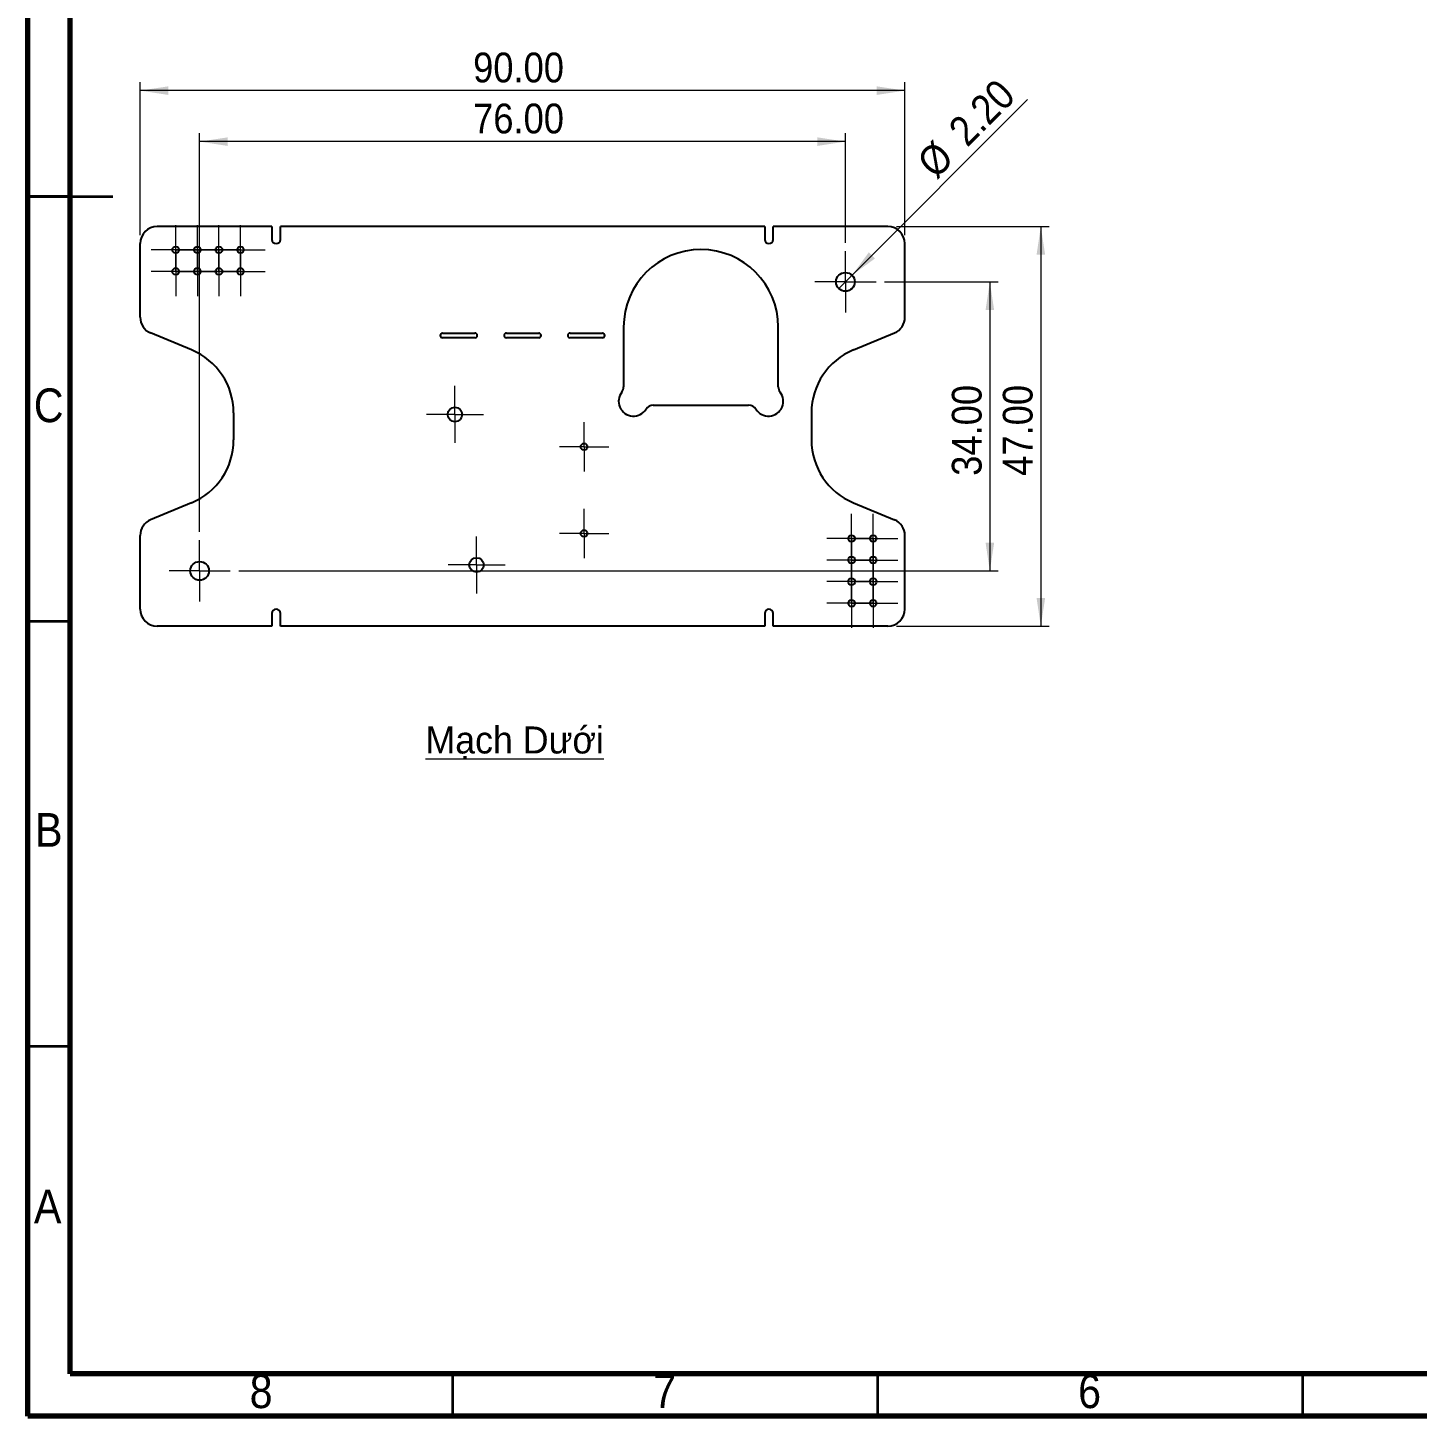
# Model space of a CAD drawing. Header units: millimetres. Extents: x 15 to 415, y 5 to 292.
# Drawn here: x 15 to 178.5, y 5 to 168.3 of the extents above; entities that cross this region are included whole.
import ezdxf

# ---------------------------------------------------------------- set-up
doc = ezdxf.new("R2010")
doc.units = ezdxf.units.MM
doc.linetypes.add('SLD-Solid', pattern=[0])
doc.styles.add('SLDTEXTSTYLE0', font='ARIAL.TTF', dxfattribs={"width": 0.948, "bigfont": 'bigfont'})
doc.styles.add('SLDTEXTSTYLE2', font='GOTHIC.TTF', dxfattribs={"width": 0.913})
doc.dimstyles.new('SLDDIMSTYLE0', dxfattribs={"dimtxt": 3.5, "dimasz": 3.302, "dimexe": 0, "dimexo": 0.0625, "dimgap": 0.875, "dimtad": 1, "dimrnd": 1e-09, "dimzin": 4, "dimdsep": 46, "dimtxsty": 'SLDTEXTSTYLE2', "dimsah": 1, "dimcen": 0.09, "dimadec": 0, "dimazin": 1, "dimtfac": 1, "dimtofl": 0, "dimtmove": 0, "dimatfit": 3, "dimfxl": 1, "dimfrac": 2, "dimtolj": 1, "dimtzin": 12, "dimarcsym": 0})
doc.dimstyles.new('SLDDIMSTYLE1', dxfattribs={"dimtxt": 3.5, "dimasz": 3.302, "dimexe": 0, "dimexo": 0.0625, "dimgap": 0.875, "dimtad": 1, "dimrnd": 1e-09, "dimzin": 4, "dimdsep": 46, "dimtxsty": 'SLDTEXTSTYLE2', "dimblk1": 'NONE', "dimsah": 1, "dimcen": 0, "dimadec": 0, "dimazin": 1, "dimtfac": 1, "dimtmove": 0, "dimatfit": 3, "dimldrblk": 'NONE', "dimfxl": 1, "dimfrac": 2, "dimtolj": 1, "dimtzin": 12, "dimarcsym": 0})

# ---------------------------------------------------------------- blocks, each defined once
blk = doc.blocks.new('_D_2')
at = {"color": 7, "linetype": 'SLD-Solid', "lineweight": 18}
for p, q in [((28.22, 143.96), (28.22, 161.96)), ((118.22, 143.96), (118.22, 161.96)), ((118.22, 160.96), (28.22, 160.96))]:
    blk.add_line(p, q, dxfattribs=at)
for points in [[(28.22, 160.96), (31.53, 160.45), (31.53, 161.46)], [(118.22, 160.96), (114.92, 161.46), (114.92, 160.45)]]:
    blk.add_solid(points, dxfattribs=at)
at = {"color": 7, "linetype": 'SLD-Solid', "lineweight": 18, "insert": (67.41, 165.43), "char_height": 3.5, "attachment_point": 1, "style": 'SLDTEXTSTYLE2'}
blk.add_mtext('90.00', dxfattribs=at)
blk = doc.blocks.new('_D_3')
at = {"color": 7, "linetype": 'SLD-Solid', "lineweight": 18}
for p, q in [((117.22, 144.96), (135.22, 144.96)), ((134.22, 144.96), (134.22, 97.96)), ((117.22, 97.96), (135.22, 97.96))]:
    blk.add_line(p, q, dxfattribs=at)
for points in [[(134.22, 144.96), (133.72, 141.65), (134.73, 141.65)], [(134.22, 97.96), (134.73, 101.26), (133.72, 101.26)]]:
    blk.add_solid(points, dxfattribs=at)
at = {"color": 7, "linetype": 'SLD-Solid', "lineweight": 18, "insert": (129.75, 115.64), "char_height": 3.5, "attachment_point": 1, "rotation": 90, "style": 'SLDTEXTSTYLE2'}
blk.add_mtext('47.00', dxfattribs=at)
blk = doc.blocks.new('_D_4')
at = {"color": 7, "linetype": 'SLD-Solid', "lineweight": 18}
for p, q in [((115.82, 138.46), (129.22, 138.46)), ((128.22, 138.46), (128.22, 104.46)), ((39.82, 104.46), (129.22, 104.46))]:
    blk.add_line(p, q, dxfattribs=at)
for points in [[(128.22, 138.46), (127.72, 135.15), (128.73, 135.15)], [(128.22, 104.46), (128.73, 107.76), (127.72, 107.76)]]:
    blk.add_solid(points, dxfattribs=at)
at = {"color": 7, "linetype": 'SLD-Solid', "lineweight": 18, "insert": (123.75, 115.64), "char_height": 3.5, "attachment_point": 1, "rotation": 90, "style": 'SLDTEXTSTYLE2'}
blk.add_mtext('34.00', dxfattribs=at)
blk = doc.blocks.new('_D_5')
at = {"color": 7, "linetype": 'SLD-Solid', "lineweight": 18}
for p, q in [((35.22, 109.06), (35.22, 155.96)), ((111.22, 143.06), (111.22, 155.96)), ((111.22, 154.96), (35.22, 154.96))]:
    blk.add_line(p, q, dxfattribs=at)
for points in [[(35.22, 154.96), (38.53, 154.45), (38.53, 155.46)], [(111.22, 154.96), (107.92, 155.46), (107.92, 154.45)]]:
    blk.add_solid(points, dxfattribs=at)
at = {"color": 7, "linetype": 'SLD-Solid', "lineweight": 18, "insert": (67.41, 159.43), "char_height": 3.5, "attachment_point": 1, "style": 'SLDTEXTSTYLE2'}
blk.add_mtext('76.00', dxfattribs=at)
blk = doc.blocks.new('_D_6')
at = {"color": 7, "linetype": 'SLD-Solid', "lineweight": 18}
for q in [(132.67, 159.9), (110.45, 137.68)]:
    blk.add_line((112, 139.23), q, dxfattribs=at)
blk.add_solid([(112, 139.23), (114.7, 141.21), (113.98, 141.93)], dxfattribs=at)
at = {"color": 7, "linetype": 'SLD-Solid', "lineweight": 18, "char_height": 3.5, "attachment_point": 1, "rotation": 45, "style": 'SLDTEXTSTYLE2'}
for s, insert in [('2.20', (123.09, 156.69)), ('%%c', (119.39, 152.92))]:
    blk.add_mtext(s, dxfattribs=dict(at, insert=insert))
blk = doc.blocks.new('_NONE')
blk = doc.blocks.new('SW_CENTERMARKSYMBOL_0')
at = {"color": 0, "linetype": 'SLD-Solid', "lineweight": 0}
for p, q in [((0, 2.5), (0, 2.9)), ((0, 0), (0, 2.5)), ((-2.5, 0), (-2.9, 0)), ((0, 0), (-2.5, 0)), ((0, 0), (0, -2.5)), ((0, 0), (2.5, 0)), ((2.5, 0), (2.9, 0)), ((0, -2.5), (0, -2.9))]:
    blk.add_line(p, q, dxfattribs=at)
blk = doc.blocks.new('SW_CENTERMARKSYMBOL_1')
at = {"color": 0, "linetype": 'SLD-Solid', "lineweight": 0}
for p, q in [((0, 2.5), (0, 3.35)), ((0, 0), (0, 2.5)), ((-2.5, 0), (-3.35, 0)), ((0, 0), (-2.5, 0)), ((0, 0), (0, -2.5)), ((0, 0), (2.5, 0)), ((2.5, 0), (3.35, 0)), ((0, -2.5), (0, -3.35))]:
    blk.add_line(p, q, dxfattribs=at)
blk = doc.blocks.new('SW_CENTERMARKSYMBOL_2')
at = {"color": 0, "linetype": 'SLD-Solid', "lineweight": 0}
for p, q in [((0, 2.5), (0, 2.9)), ((0, 0), (0, 2.5)), ((-2.5, 0), (-2.9, 0)), ((0, 0), (-2.5, 0)), ((0, 0), (0, -2.5)), ((0, 0), (2.5, 0)), ((2.5, 0), (2.9, 0)), ((0, -2.5), (0, -2.9))]:
    blk.add_line(p, q, dxfattribs=at)
blk = doc.blocks.new('SW_CENTERMARKSYMBOL_3')
at = {"color": 0, "linetype": 'SLD-Solid', "lineweight": 0}
for p, q in [((0, 2.5), (0, 3.35)), ((0, 0), (0, 2.5)), ((-2.5, 0), (-3.35, 0)), ((0, 0), (-2.5, 0)), ((0, 0), (0, -2.5)), ((0, 0), (2.5, 0)), ((2.5, 0), (3.35, 0)), ((0, -2.5), (0, -3.35))]:
    blk.add_line(p, q, dxfattribs=at)
blk = doc.blocks.new('SW_CENTERMARKSYMBOL_4')
at = {"color": 0, "linetype": 'SLD-Solid', "lineweight": 0}
for p, q in [((0, 2.5), (0, 2.9)), ((0, 0), (0, 2.5)), ((-2.5, 0), (-2.9, 0)), ((0, 0), (-2.5, 0)), ((0, 0), (0, -2.5)), ((0, 0), (2.5, 0)), ((2.5, 0), (2.9, 0)), ((0, -2.5), (0, -2.9))]:
    blk.add_line(p, q, dxfattribs=at)
blk = doc.blocks.new('SW_CENTERMARKSYMBOL_5')
at = {"color": 0, "linetype": 'SLD-Solid', "lineweight": 0}
for p, q in [((0, 2.5), (0, 2.9)), ((0, 0), (0, 2.5)), ((-2.5, 0), (-2.9, 0)), ((0, 0), (-2.5, 0)), ((0, 0), (0, -2.5)), ((0, 0), (2.5, 0)), ((2.5, 0), (2.9, 0)), ((0, -2.5), (0, -2.9))]:
    blk.add_line(p, q, dxfattribs=at)
blk = doc.blocks.new('SW_CENTERMARKSYMBOL_6')
at = {"color": 0, "linetype": 'SLD-Solid', "lineweight": 0}
for p, q in [((0, 2.5), (0, 2.9)), ((0, 0), (0, 2.5)), ((-2.5, 0), (-2.9, 0)), ((0, 0), (-2.5, 0)), ((0, 0), (0, -2.5)), ((0, 0), (2.5, 0)), ((2.5, 0), (2.9, 0)), ((0, -2.5), (0, -2.9))]:
    blk.add_line(p, q, dxfattribs=at)
blk = doc.blocks.new('SW_CENTERMARKSYMBOL_7')
at = {"color": 0, "linetype": 'SLD-Solid', "lineweight": 0}
for p, q in [((0, 2.5), (0, 2.9)), ((0, 0), (0, 2.5)), ((-2.5, 0), (-2.9, 0)), ((0, 0), (-2.5, 0)), ((0, 0), (0, -2.5)), ((0, 0), (2.5, 0)), ((2.5, 0), (2.9, 0)), ((0, -2.5), (0, -2.9))]:
    blk.add_line(p, q, dxfattribs=at)
blk = doc.blocks.new('SW_CENTERMARKSYMBOL_8')
at = {"color": 0, "linetype": 'SLD-Solid', "lineweight": 0}
for p, q in [((0, 2.5), (0, 2.9)), ((0, 0), (0, 2.5)), ((-2.5, 0), (-2.9, 0)), ((0, 0), (-2.5, 0)), ((0, 0), (0, -2.5)), ((0, 0), (2.5, 0)), ((2.5, 0), (2.9, 0)), ((0, -2.5), (0, -2.9))]:
    blk.add_line(p, q, dxfattribs=at)
blk = doc.blocks.new('SW_CENTERMARKSYMBOL_9')
at = {"color": 0, "linetype": 'SLD-Solid', "lineweight": 0}
for p, q in [((0, 2.5), (0, 2.9)), ((0, 0), (0, 2.5)), ((-2.5, 0), (-2.9, 0)), ((0, 0), (-2.5, 0)), ((0, 0), (0, -2.5)), ((0, 0), (2.5, 0)), ((2.5, 0), (2.9, 0)), ((0, -2.5), (0, -2.9))]:
    blk.add_line(p, q, dxfattribs=at)
blk = doc.blocks.new('SW_CENTERMARKSYMBOL_10')
at = {"color": 0, "linetype": 'SLD-Solid', "lineweight": 0}
for p, q in [((0, 2.5), (0, 2.9)), ((0, 0), (0, 2.5)), ((-2.5, 0), (-2.9, 0)), ((0, 0), (-2.5, 0)), ((0, 0), (0, -2.5)), ((0, 0), (2.5, 0)), ((2.5, 0), (2.9, 0)), ((0, -2.5), (0, -2.9))]:
    blk.add_line(p, q, dxfattribs=at)
blk = doc.blocks.new('SW_CENTERMARKSYMBOL_11')
at = {"color": 0, "linetype": 'SLD-Solid', "lineweight": 0}
for p, q in [((0, 2.5), (0, 2.9)), ((0, 0), (0, 2.5)), ((-2.5, 0), (-2.9, 0)), ((0, 0), (-2.5, 0)), ((0, 0), (0, -2.5)), ((0, 0), (2.5, 0)), ((2.5, 0), (2.9, 0)), ((0, -2.5), (0, -2.9))]:
    blk.add_line(p, q, dxfattribs=at)
blk = doc.blocks.new('SW_CENTERMARKSYMBOL_12')
at = {"color": 0, "linetype": 'SLD-Solid', "lineweight": 0}
for p, q in [((0, 2.5), (0, 2.9)), ((0, 0), (0, 2.5)), ((-2.5, 0), (-2.9, 0)), ((0, 0), (-2.5, 0)), ((0, 0), (0, -2.5)), ((0, 0), (2.5, 0)), ((2.5, 0), (2.9, 0)), ((0, -2.5), (0, -2.9))]:
    blk.add_line(p, q, dxfattribs=at)
blk = doc.blocks.new('SW_CENTERMARKSYMBOL_13')
at = {"color": 0, "linetype": 'SLD-Solid', "lineweight": 0}
for p, q in [((0, 2.5), (0, 2.9)), ((0, 0), (0, 2.5)), ((-2.5, 0), (-2.9, 0)), ((0, 0), (-2.5, 0)), ((0, 0), (0, -2.5)), ((0, 0), (2.5, 0)), ((2.5, 0), (2.9, 0)), ((0, -2.5), (0, -2.9))]:
    blk.add_line(p, q, dxfattribs=at)
blk = doc.blocks.new('SW_CENTERMARKSYMBOL_14')
at = {"color": 0, "linetype": 'SLD-Solid', "lineweight": 0}
for p, q in [((0, 2.5), (0, 2.9)), ((0, 0), (0, 2.5)), ((-2.5, 0), (-2.9, 0)), ((0, 0), (-2.5, 0)), ((0, 0), (0, -2.5)), ((0, 0), (2.5, 0)), ((2.5, 0), (2.9, 0)), ((0, -2.5), (0, -2.9))]:
    blk.add_line(p, q, dxfattribs=at)
blk = doc.blocks.new('SW_CENTERMARKSYMBOL_15')
at = {"color": 0, "linetype": 'SLD-Solid', "lineweight": 0}
for p, q in [((0, 2.5), (0, 2.9)), ((0, 0), (0, 2.5)), ((-2.5, 0), (-2.9, 0)), ((0, 0), (-2.5, 0)), ((0, 0), (0, -2.5)), ((0, 0), (2.5, 0)), ((2.5, 0), (2.9, 0)), ((0, -2.5), (0, -2.9))]:
    blk.add_line(p, q, dxfattribs=at)
blk = doc.blocks.new('SW_CENTERMARKSYMBOL_16')
at = {"color": 0, "linetype": 'SLD-Solid', "lineweight": 0}
for p, q in [((0, 2.5), (0, 2.9)), ((0, 0), (0, 2.5)), ((-2.5, 0), (-2.9, 0)), ((0, 0), (-2.5, 0)), ((0, 0), (0, -2.5)), ((0, 0), (2.5, 0)), ((2.5, 0), (2.9, 0)), ((0, -2.5), (0, -2.9))]:
    blk.add_line(p, q, dxfattribs=at)
blk = doc.blocks.new('SW_CENTERMARKSYMBOL_17')
at = {"color": 0, "linetype": 'SLD-Solid', "lineweight": 0}
for p, q in [((0, 2.5), (0, 2.9)), ((0, 0), (0, 2.5)), ((-2.5, 0), (-2.9, 0)), ((0, 0), (-2.5, 0)), ((0, 0), (0, -2.5)), ((0, 0), (2.5, 0)), ((2.5, 0), (2.9, 0)), ((0, -2.5), (0, -2.9))]:
    blk.add_line(p, q, dxfattribs=at)
blk = doc.blocks.new('SW_CENTERMARKSYMBOL_18')
at = {"color": 0, "linetype": 'SLD-Solid', "lineweight": 0}
for p, q in [((0, 2.5), (0, 2.9)), ((0, 0), (0, 2.5)), ((-2.5, 0), (-2.9, 0)), ((0, 0), (-2.5, 0)), ((0, 0), (0, -2.5)), ((0, 0), (2.5, 0)), ((2.5, 0), (2.9, 0)), ((0, -2.5), (0, -2.9))]:
    blk.add_line(p, q, dxfattribs=at)
blk = doc.blocks.new('SW_CENTERMARKSYMBOL_19')
at = {"color": 0, "linetype": 'SLD-Solid', "lineweight": 0}
for p, q in [((0, 2.5), (0, 2.9)), ((0, 0), (0, 2.5)), ((-2.5, 0), (-2.9, 0)), ((0, 0), (-2.5, 0)), ((0, 0), (0, -2.5)), ((0, 0), (2.5, 0)), ((2.5, 0), (2.9, 0)), ((0, -2.5), (0, -2.9))]:
    blk.add_line(p, q, dxfattribs=at)
blk = doc.blocks.new('SW_CENTERMARKSYMBOL_20')
at = {"color": 0, "linetype": 'SLD-Solid', "lineweight": 0}
for p, q in [((0, 2.5), (0, 3.6)), ((0, 0), (0, 2.5)), ((-2.5, 0), (-3.6, 0)), ((0, 0), (-2.5, 0)), ((0, 0), (0, -2.5)), ((0, 0), (2.5, 0)), ((2.5, 0), (3.6, 0)), ((0, -2.5), (0, -3.6))]:
    blk.add_line(p, q, dxfattribs=at)
blk = doc.blocks.new('SW_CENTERMARKSYMBOL_21')
at = {"color": 0, "linetype": 'SLD-Solid', "lineweight": 0}
for p, q in [((0, 2.5), (0, 3.6)), ((0, 0), (0, 2.5)), ((-2.5, 0), (-3.6, 0)), ((0, 0), (-2.5, 0)), ((0, 0), (0, -2.5)), ((0, 0), (2.5, 0)), ((2.5, 0), (3.6, 0)), ((0, -2.5), (0, -3.6))]:
    blk.add_line(p, q, dxfattribs=at)

msp = doc.modelspace()

# ---------------------------------------------------------------- linework, layer by layer
at = {"color": 7, "linetype": 'SLD-Solid', "lineweight": 70}
for p, q in [((15, 5), (15, 292)), ((20, 10), (20, 287)), ((410, 10), (20, 10)), ((415, 5), (15, 5))]:
    msp.add_line(p, q, dxfattribs=at)
at = {"color": 7, "linetype": 'SLD-Solid', "lineweight": 35}
for p, q in [((15, 148.5), (25, 148.5)), ((20, 148.5), (15, 148.5)), ((20, 98.5), (15, 98.5)), ((20, 48.5), (15, 48.5)), ((65, 10), (65, 5)), ((115, 10), (115, 5)), ((165, 10), (165, 5))]:
    msp.add_line(p, q, dxfattribs=at)
at = {"color": 7, "linetype": 'SLD-Solid', "lineweight": 25}
for p, q in [((43.724, 144.956), (30.224, 144.956)), ((43.724, 144.956), (43.724, 143.456)), ((44.724, 143.456), (44.724, 144.956)), ((101.724, 144.956), (44.724, 144.956)), ((101.724, 144.956), (101.724, 143.456)), ((102.724, 143.456), (102.724, 144.956)), ((116.224, 144.956), (102.724, 144.956)), ((28.224, 134.292), (28.224, 142.956)), ((118.224, 134.292), (118.224, 142.956)), ((85.124, 133.156), (85.124, 126.118)), ((103.324, 126.118), (103.324, 133.156)), ((34.285, 130.445), (29.459, 132.445)), ((63.824, 132.431), (67.624, 132.431)), ((67.624, 131.881), (63.824, 131.881)), ((71.324, 132.431), (75.124, 132.431)), ((75.124, 131.881), (71.324, 131.881)), ((78.824, 132.431), (82.624, 132.431)), ((82.624, 131.881), (78.824, 131.881)), ((112.162, 130.445), (116.989, 132.445)), ((39.224, 123.054), (39.224, 119.858)), ((88.615, 123.956), (99.833, 123.956)), ((107.224, 123.054), (107.224, 119.858)), ((34.285, 112.467), (29.459, 110.468)), ((112.162, 112.467), (116.989, 110.468)), ((28.224, 99.956), (28.224, 108.62)), ((118.224, 99.956), (118.224, 108.62)), ((43.724, 99.456), (43.724, 97.956)), ((44.724, 97.956), (44.724, 99.456)), ((101.724, 99.456), (101.724, 97.956)), ((102.724, 97.956), (102.724, 99.456)), ((43.724, 97.956), (30.224, 97.956)), ((101.724, 97.956), (44.724, 97.956)), ((116.224, 97.956), (102.724, 97.956))]:
    msp.add_line(p, q, dxfattribs=at)
for centre, radius in [((32.414, 142.226), 0.4), ((34.954, 142.226), 0.4), ((37.494, 142.226), 0.4), ((40.034, 142.226), 0.4), ((32.414, 139.686), 0.4), ((34.954, 139.686), 0.4), ((37.494, 139.686), 0.4), ((40.034, 139.686), 0.4), ((111.224, 138.456), 1.1), ((65.274, 122.856), 0.85), ((80.474, 119.056), 0.4), ((80.474, 108.856), 0.4), ((111.954, 108.266), 0.4), ((114.494, 108.266), 0.4), ((35.224, 104.456), 1.1), ((67.814, 105.156), 0.85), ((111.954, 105.726), 0.4), ((114.494, 105.726), 0.4), ((111.954, 103.186), 0.4), ((114.494, 103.186), 0.4), ((111.954, 100.646), 0.4), ((114.494, 100.646), 0.4)]:
    msp.add_circle(centre, radius, dxfattribs=at)
for centre, radius, start, end in [((30.224, 142.956), 2, 90, 180), ((116.224, 142.956), 2, 0, 90), ((44.224, 143.456), 0.5, 180, 0), ((102.224, 143.456), 0.5, 180, 0), ((94.224, 133.156), 9.1, 0, 180), ((30.224, 134.292), 2, 180, 247.5), ((116.224, 134.292), 2, 292.5, 0), ((63.824, 132.156), 0.275, 90, 270), ((67.624, 132.156), 0.275, 270, 90), ((71.324, 132.156), 0.275, 90, 270), ((75.124, 132.156), 0.275, 270, 90), ((78.824, 132.156), 0.275, 90, 270), ((82.624, 132.156), 0.275, 270, 90), ((31.224, 123.054), 8, 0, 67.5), ((115.224, 123.054), 8, 112.5, 180), ((84.124, 126.118), 1, 321.78497, 0), ((104.324, 126.118), 1, 180, 218.21503), ((86.285, 124.417), 1.75, 141.78497, 327.91687), ((102.163, 124.417), 1.75, 212.08313, 38.21503), ((88.615, 122.956), 1, 90, 147.91687), ((99.833, 122.956), 1, 32.08313, 90), ((31.224, 119.858), 8, 292.5, 0), ((115.224, 119.858), 8, 180, 247.5), ((30.224, 108.62), 2, 112.5, 180), ((116.224, 108.62), 2, 0, 67.5), ((30.224, 99.956), 2, 180, 270), ((44.224, 99.456), 0.5, 0, 180), ((102.224, 99.456), 0.5, 0, 180), ((116.224, 99.956), 2, 270, 0)]:
    msp.add_arc(centre, radius, start, end, dxfattribs=at)

# ---------------------------------------------------------------- block references
at = {"color": 7, "linetype": 'Continuous', "lineweight": 0}
for name, p in [('SW_CENTERMARKSYMBOL_14', (32.414, 142.226)), ('SW_CENTERMARKSYMBOL_13', (34.954, 142.226)), ('SW_CENTERMARKSYMBOL_12', (37.494, 142.226)), ('SW_CENTERMARKSYMBOL_19', (40.034, 142.226)), ('SW_CENTERMARKSYMBOL_15', (32.414, 139.686)), ('SW_CENTERMARKSYMBOL_18', (34.954, 139.686)), ('SW_CENTERMARKSYMBOL_17', (37.494, 139.686)), ('SW_CENTERMARKSYMBOL_16', (40.034, 139.686)), ('SW_CENTERMARKSYMBOL_21', (111.224, 138.456)), ('SW_CENTERMARKSYMBOL_3', (65.274, 122.856)), ('SW_CENTERMARKSYMBOL_0', (80.474, 119.056)), ('SW_CENTERMARKSYMBOL_2', (80.474, 108.856)), ('SW_CENTERMARKSYMBOL_11', (111.954, 108.266)), ('SW_CENTERMARKSYMBOL_8', (114.494, 108.266)), ('SW_CENTERMARKSYMBOL_20', (35.224, 104.456)), ('SW_CENTERMARKSYMBOL_1', (67.814, 105.156)), ('SW_CENTERMARKSYMBOL_4', (111.954, 105.726)), ('SW_CENTERMARKSYMBOL_9', (114.494, 105.726)), ('SW_CENTERMARKSYMBOL_5', (111.954, 103.186)), ('SW_CENTERMARKSYMBOL_10', (114.494, 103.186)), ('SW_CENTERMARKSYMBOL_6', (111.954, 100.646)), ('SW_CENTERMARKSYMBOL_7', (114.494, 100.646))]:
    msp.add_blockref(name, p, dxfattribs=at)

# ---------------------------------------------------------------- texts
for s, insert, char_height, attachment_point, style in [('C', (17.459, 125.92), 3.969, 2, 'SLDTEXTSTYLE2'), ('\\LMạch Dưới', (61.804, 86.146), 3.175, 1, 'SLDTEXTSTYLE0'), ('B', (17.471, 75.96), 3.969, 2, 'SLDTEXTSTYLE2'), ('A', (17.34, 31.67), 3.969, 2, 'SLDTEXTSTYLE2'), ('8', (42.46, 9.92), 3.969, 2, 'SLDTEXTSTYLE2'), ('7', (89.96, 9.92), 3.969, 2, 'SLDTEXTSTYLE2'), ('6', (139.96, 9.92), 3.969, 2, 'SLDTEXTSTYLE2')]:
    msp.add_mtext(s, dxfattribs=dict(at, insert=insert, char_height=char_height, attachment_point=attachment_point, style=style))

# ---------------------------------------------------------------- dimensions: what is measured, and where the dimension line sits
at = {"color": 7, "linetype": 'SLD-Solid', "lineweight": 18}
for base, p1, p2, picture, middle in [((28.224, 160.956), (118.224, 142.956), (28.224, 142.956), '_D_2', (73.224, 160.956)), ((35.224, 154.956), (111.224, 142.056), (35.224, 108.056), '_D_5', (73.224, 154.956))]:
    dim = msp.add_linear_dim(base=base, p1=p1, p2=p2, dimstyle='SLDDIMSTYLE0', dxfattribs=at)
    dim.commit()
    dim.dimension.update_dxf_attribs({"geometry": picture, "text_midpoint": middle, "dimtype": 160})
dim = msp.add_diameter_dim_2p(p1=(110.446, 137.678), p2=(112.002, 139.234), dimstyle='SLDDIMSTYLE1', dxfattribs=at)
dim.commit()
dim.dimension.update_dxf_attribs({"geometry": '_D_6', "text_midpoint": (127.724, 154.956), "dimtype": 163})
for base, p1, p2, picture, middle in [((134.224, 97.956), (116.224, 144.956), (116.224, 97.956), '_D_3', (134.224, 121.456)), ((128.224, 104.456), (114.824, 138.456), (38.824, 104.456), '_D_4', (128.224, 121.456))]:
    dim = msp.add_linear_dim(base=base, p1=p1, p2=p2, angle=90, dimstyle='SLDDIMSTYLE0', dxfattribs=at)
    dim.commit()
    dim.dimension.update_dxf_attribs({"geometry": picture, "text_midpoint": middle, "dimtype": 160})

doc.saveas('drawing.dxf')
